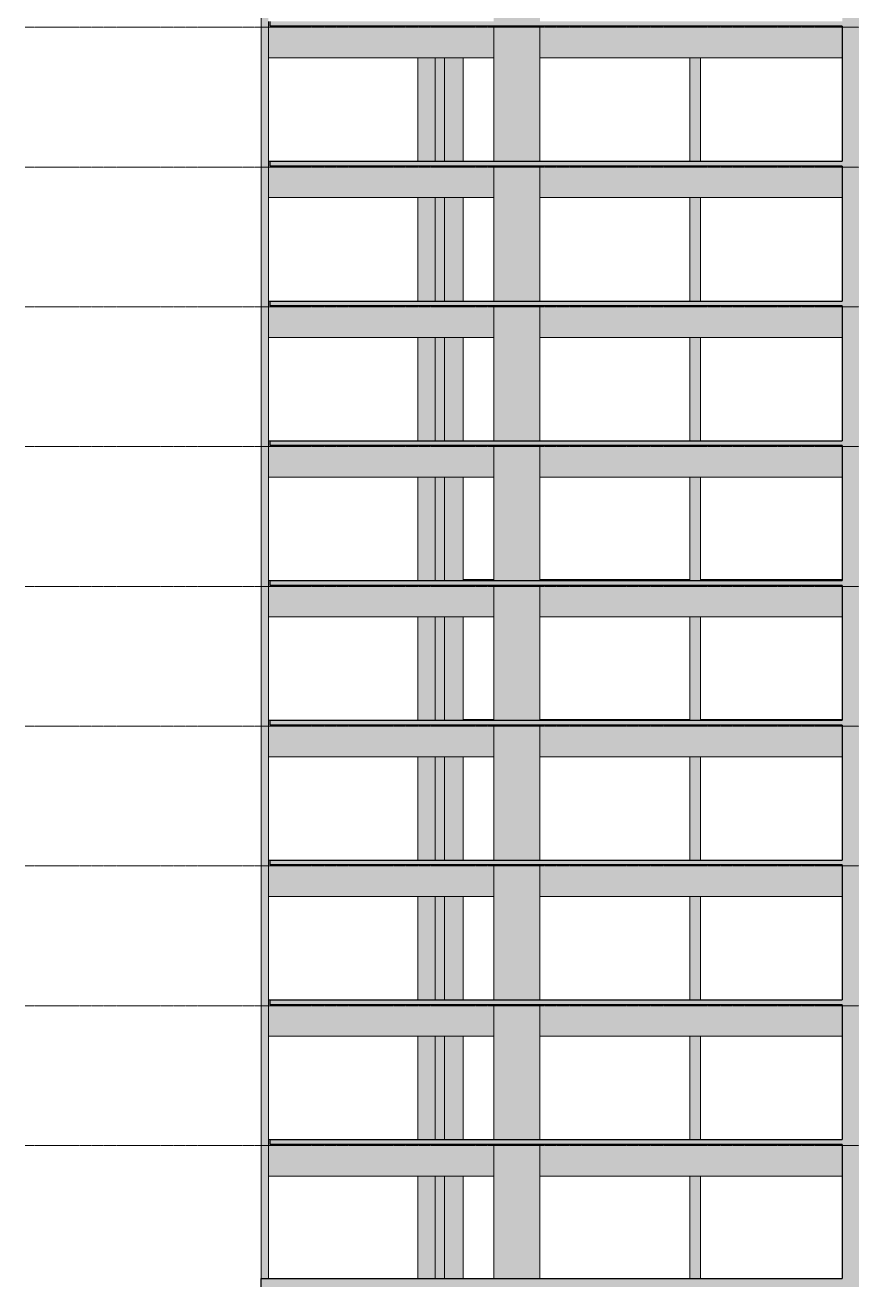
# Model space of a CAD drawing. Header units: centimetres. Extents: x -2198 to 42786, y -3196 to 88064.
# Drawn here: x 28067 to 29770, y 83103 to 85688 of the extents above; entities that cross this region are included whole.
import ezdxf

# ---------------------------------------------------------------- set-up
doc = ezdxf.new("R2010")
doc.units = ezdxf.units.CM
doc.linetypes.add('Centro', pattern=[3.175, 0.635, -0.47625, 1.5875, -0.47625])
for name, color, linetype, lineweight in [('A-FLOR', 7, 'Continuous', 25), ('A-FLOR-LEVL', 7, 'Continuous', 9), ('S-BEAM', 7, 'Continuous', 25), ('S-COLS', 7, 'Continuous', 25)]:
    doc.layers.add(name, color=color, linetype=linetype, lineweight=lineweight)

msp = doc.modelspace()

# ---------------------------------------------------------------- hatches: boundary and pattern name
at = {"layer": 'A-FLOR', "true_color": 0xc0c0c0}
for points in [[(29750.55, 85686), (29750.33, 85696), (28571.56, 85696), (28571.56, 85686), (29750.36, 85686)], [(29090.05, 85398), (29750.55, 85398), (29750.33, 85408), (28571.56, 85408), (28571.56, 85398), (29067.17, 85398)], [(29090.05, 85110), (29750.55, 85110), (29750.33, 85120), (28571.56, 85120), (28571.56, 85110), (29067.17, 85110)], [(28632.99, 84822), (29750.55, 84822), (29750.33, 84832), (28571.56, 84832), (28571.56, 84822)], [(28571.56, 84534), (29750.55, 84534), (29750.33, 84544), (28571.56, 84544)], [(28632.99, 84246), (29750.55, 84246), (29750.33, 84256), (28571.56, 84256), (28571.56, 84246)], [(28632.99, 83958), (29750.55, 83958), (29750.33, 83968), (28571.56, 83968), (28571.56, 83958)], [(28632.99, 83670), (29750.55, 83670), (29750.33, 83680), (28571.56, 83680), (28571.56, 83670)], [(29090.05, 83382), (29750.55, 83382), (29750.33, 83392), (28571.56, 83392), (28571.56, 83382), (29067.17, 83382)]]:
    msp.add_hatch(color=9, dxfattribs=at).paths.add_polyline_path(points, flags=0)
at = {"layer": 'S-BEAM', "true_color": 0xc0c0c0}
for points in [[(28963.78, 85621), (29032.3, 85621), (29032.3, 85686), (28571.56, 85686), (28571.56, 85696), (28568.06, 85696), (28568.06, 85621), (28860.39, 85621)], [(29273.96, 85621), (29750.33, 85621), (29750.33, 85686), (29127.3, 85686), (29127.3, 85621)], [(28568.06, 85333), (29032.3, 85333), (29032.3, 85398), (28571.56, 85398), (28571.56, 85408), (28568.06, 85408), (28568.06, 85356.85)], [(29750.33, 85333), (29750.33, 85398), (29127.3, 85398), (29127.3, 85333), (29687.53, 85333)], [(29032.3, 85045), (29032.3, 85110), (28571.56, 85110), (28571.56, 85120), (28568.06, 85120), (28568.06, 85045), (28963.78, 85045)], [(29273.96, 85045), (29750.33, 85045), (29750.33, 85110), (29127.3, 85110), (29127.3, 85045)], [(29032.3, 84757), (29032.3, 84822), (28571.56, 84822), (28571.56, 84832), (28568.06, 84832), (28568.06, 84757), (28963.78, 84757)], [(29687.53, 84757), (29750.33, 84757), (29750.33, 84822), (29127.3, 84822), (29127.3, 84757), (29273.96, 84757)], [(29032.3, 84469), (29032.3, 84534), (28571.56, 84534), (28571.56, 84544), (28568.06, 84544), (28568.06, 84469), (28911.57, 84469)], [(29687.53, 84469), (29750.33, 84469), (29750.33, 84534), (29127.3, 84534), (29127.3, 84469), (29273.96, 84469)], [(28568.06, 84181), (29032.3, 84181), (29032.3, 84246), (28571.56, 84246), (28571.56, 84256), (28568.06, 84256), (28568.06, 84232)], [(29687.53, 84181), (29750.33, 84181), (29750.33, 84246), (29127.3, 84246), (29127.3, 84181), (29480.74, 84181)], [(28568.06, 83893), (29032.3, 83893), (29032.3, 83958), (28571.56, 83958), (28571.56, 83968), (28568.06, 83968), (28568.06, 83944)], [(29273.96, 83893), (29750.33, 83893), (29750.33, 83958), (29127.3, 83958), (29127.3, 83893)], [(28963.78, 83605), (29032.3, 83605), (29032.3, 83670), (28571.56, 83670), (28571.56, 83680), (28568.06, 83680), (28568.06, 83605), (28912.08, 83605)], [(29273.96, 83605), (29750.33, 83605), (29750.33, 83670), (29127.3, 83670), (29127.3, 83605)], [(28963.78, 83317), (29032.3, 83317), (29032.3, 83382), (28571.56, 83382), (28571.56, 83392), (28568.06, 83392), (28568.06, 83317), (28860.39, 83317)], [(29687.53, 83317), (29750.33, 83317), (29750.33, 83382), (29127.3, 83382), (29127.3, 83317), (29273.96, 83317)], [(29273.96, 83031), (29750.56, 83031), (29750.33, 83106), (28553.06, 83106), (28553.06, 83031), (29067.17, 83031)]]:
    msp.add_hatch(color=9, dxfattribs=at).paths.add_polyline_path(points, flags=0)
h = msp.add_hatch(color=9, dxfattribs=at)
h.paths.add_polyline_path([(28969.3, 84544), (29032.3, 84544), (29032.3, 84546), (28969.3, 84546)], flags=0)
h.paths.add_polyline_path([(29127.3, 84544), (29436.55, 84544), (29436.55, 84546), (29127.3, 84546)], flags=0)
h.paths.add_polyline_path([(29750.33, 84544), (29750.33, 84546), (29458.55, 84546), (29458.55, 84544), (29687.53, 84544)], flags=0)
h = msp.add_hatch(color=9, dxfattribs=at)
h.paths.add_polyline_path([(29273.96, 84256), (29436.55, 84256), (29436.55, 84258), (29127.3, 84258), (29127.3, 84256)], flags=0)
h.paths.add_polyline_path([(29032.3, 84256), (29032.3, 84258), (28969.3, 84258), (28969.3, 84256)], flags=0)
h.paths.add_polyline_path([(29750.33, 84256), (29750.33, 84258), (29458.55, 84258), (29458.55, 84256), (29687.53, 84256)], flags=0)
at = {"layer": 'S-COLS', "true_color": 0xc0c0c0}
for points in [[(29761.07, 83024.5), (29790.05, 83024.5), (29790.05, 87709), (29750.56, 87709), (29750.55, 83024.5)], [(28562.47, 85684), (28568.06, 85684), (28568.06, 85972), (28553.06, 85972), (28553.06, 85684), (28561.47, 85684)], [(28563.09, 85396), (28568.06, 85396), (28568.06, 85684), (28553.06, 85684), (28553.06, 85396), (28562.12, 85396)], [(28911.55, 85408), (28911.55, 85621), (28875.8, 85621), (28875.8, 85408)], [(28930.55, 85408), (28930.55, 85621), (28911.55, 85621), (28911.55, 85408), (28912.57, 85408)], [(28969.3, 85408), (28969.3, 85621), (28930.55, 85621), (28930.55, 85408), (28963.78, 85408)], [(29458.55, 85408), (29458.55, 85621), (29436.55, 85621), (29436.55, 85408), (29457.05, 85408)], [(28563.62, 85108), (28568.06, 85108), (28568.06, 85396), (28553.06, 85396), (28553.06, 85108), (28563.59, 85108)], [(28911.55, 85120), (28911.55, 85333), (28875.8, 85333), (28875.8, 85120)], [(28911.55, 85120), (28930.55, 85120), (28930.55, 85333), (28911.55, 85333), (28911.55, 85180.35)], [(28969.3, 85120), (28969.3, 85333), (28930.55, 85333), (28930.55, 85120), (28963.78, 85120)], [(29457.05, 85120), (29458.55, 85120), (29458.55, 85333), (29436.55, 85333), (29436.55, 85120)], [(28566.41, 84820), (28568.06, 84820), (28568.06, 85108), (28553.06, 85108), (28553.06, 84820), (28565.12, 84820)], [(28875.8, 84832), (28911.55, 84832), (28911.55, 85045), (28875.8, 85045), (28875.8, 85003.84)], [(28911.55, 84832), (28930.55, 84832), (28930.55, 85045), (28911.55, 85045), (28911.55, 84971.08)], [(28932.62, 84832), (28969.3, 84832), (28969.3, 85045), (28930.55, 85045), (28930.55, 84832)], [(29458.55, 84832), (29458.55, 85045), (29436.55, 85045), (29436.55, 84832), (29457.05, 84832)], [(28566.57, 84532), (28568.06, 84532), (28568.06, 84820), (28553.06, 84820), (28553.06, 84532), (28565.39, 84532)], [(28911.55, 84544), (28911.55, 84757), (28875.8, 84757), (28875.8, 84544)], [(28911.55, 84544), (28930.55, 84544), (28930.55, 84757), (28911.55, 84757), (28911.55, 84562.58)], [(28930.55, 84544), (28969.3, 84544), (28969.3, 84757), (28930.55, 84757), (28930.55, 84546)], [(29436.55, 84544), (29458.55, 84544), (29458.55, 84757), (29436.55, 84757), (29436.55, 84546)], [(28566.75, 84244), (28568.06, 84244), (28568.06, 84532), (28553.06, 84532), (28553.06, 84244)], [(28911.55, 84256), (28911.55, 84469), (28875.8, 84469), (28875.8, 84256)], [(28930.55, 84256), (28930.55, 84469), (28911.55, 84469), (28911.57, 84256), (28912.57, 84256)], [(28930.55, 84256), (28969.3, 84256), (28969.3, 84469), (28930.55, 84469), (28930.55, 84258)], [(29436.55, 84256), (29458.55, 84256), (29458.55, 84469), (29436.55, 84469), (29436.55, 84258)], [(28553.06, 83956), (28568.06, 83956), (28568.06, 84244), (28553.06, 84244), (28553.06, 83956.36)], [(28875.8, 83968), (28911.55, 83968), (28911.55, 84181), (28875.8, 84181), (28875.8, 84121.33)], [(28912.57, 83968), (28930.55, 83968), (28930.55, 84181), (28911.55, 84181), (28911.55, 83968)], [(28969.3, 83968), (28969.3, 84181), (28930.55, 84181), (28930.55, 83968), (28963.78, 83968)], [(29458.55, 83968), (29458.55, 84181), (29436.55, 84181), (29436.55, 83968), (29457.05, 83968)], [(28566.53, 83668), (28568.06, 83668), (28568, 83956), (28553.06, 83956), (28553.06, 83668)], [(28911.55, 83680), (28911.55, 83893), (28875.8, 83893), (28875.8, 83680)], [(28930.55, 83680), (28930.55, 83893), (28911.55, 83893), (28911.55, 83680), (28912.57, 83680)], [(28969.3, 83680), (28969.3, 83893), (28930.55, 83893), (28930.55, 83680), (28963.78, 83680)], [(29458.55, 83680), (29458.55, 83893), (29436.55, 83893), (29436.55, 83680), (29457.05, 83680)], [(28566.42, 83380), (28568.06, 83380), (28567.99, 83668), (28553.06, 83668), (28553.06, 83380), (28566.37, 83380)], [(28911.55, 83392), (28911.55, 83605), (28875.8, 83605), (28875.8, 83392)], [(28911.55, 83392), (28930.55, 83392), (28930.55, 83605), (28911.55, 83605), (28911.55, 83415.32)], [(28932.62, 83392), (28969.3, 83392), (28969.3, 83605), (28930.55, 83605), (28930.55, 83392)], [(29458.55, 83392), (29458.55, 83605), (29436.55, 83605), (29436.55, 83392), (29457.05, 83392)], [(28566.31, 83106), (28568.06, 83106), (28567.98, 83380), (28553.06, 83380), (28553.06, 83106), (28566.25, 83106)], [(29067.17, 83106), (29127.3, 83106), (29127.3, 83380), (29032.3, 83380), (29032.3, 83106)], [(28876.32, 83106), (28911.55, 83106), (28911.55, 83317), (28875.8, 83317), (28875.8, 83106)], [(28930.55, 83106), (28930.55, 83317), (28911.55, 83317), (28911.55, 83106), (28912.74, 83106)], [(28969.3, 83106), (28969.3, 83317), (28930.55, 83317), (28930.55, 83106), (28963.78, 83106)], [(29458.55, 83106), (29458.55, 83317), (29436.55, 83317), (29436.55, 83106)]]:
    msp.add_hatch(color=9, dxfattribs=at).paths.add_polyline_path(points, flags=0)
h = msp.add_hatch(color=9, dxfattribs=at)
h.paths.add_polyline_path([(29067.17, 85684), (29127.3, 85684), (29127.3, 85686), (29032.3, 85686), (29032.3, 85684)], flags=0)
h.paths.add_polyline_path([(29067.17, 85696), (29127.3, 85696), (29127.3, 85972), (29032.3, 85972), (29032.3, 85696)], flags=0)
h = msp.add_hatch(color=9, dxfattribs=at)
h.paths.add_polyline_path([(29997.71, 85684), (30248.06, 85684), (30248.06, 85972), (29790.05, 85972), (29790.05, 85684), (29983.58, 85684)], flags=0)
h.paths.add_polyline_path([(29750.33, 85684), (29750.55, 85684), (29750.33, 85686)], flags=0)
h = msp.add_hatch(color=9, dxfattribs=at)
h.paths.add_polyline_path([(29032.3, 85396), (29127.3, 85396), (29127.3, 85398), (29032.3, 85398)], flags=0)
h.paths.add_polyline_path([(29090.05, 85408), (29127.3, 85408), (29127.3, 85684), (29032.3, 85684), (29032.3, 85408), (29067.17, 85408)], flags=0)
h = msp.add_hatch(color=9, dxfattribs=at)
h.paths.add_polyline_path([(29127.3, 85108), (29127.3, 85110), (29032.3, 85110), (29032.3, 85108), (29090.05, 85108)], flags=0)
h.paths.add_polyline_path([(29090.05, 85120), (29127.3, 85120), (29127.3, 85396), (29032.3, 85396), (29032.3, 85120), (29067.17, 85120)], flags=0)
h = msp.add_hatch(color=9, dxfattribs=at)
h.paths.add_polyline_path([(29032.3, 84820), (29127.3, 84820), (29127.3, 84822), (29032.3, 84822)], flags=0)
h.paths.add_polyline_path([(29067.17, 84832), (29127.3, 84832), (29127.3, 85108), (29032.3, 85108), (29032.3, 84832)], flags=0)
h = msp.add_hatch(color=9, dxfattribs=at)
h.paths.add_polyline_path([(29127.3, 84532), (29127.3, 84534), (29032.3, 84534), (29032.3, 84532), (29090.05, 84532)], flags=0)
h.paths.add_polyline_path([(29090.05, 84544), (29127.3, 84544), (29127.3, 84820), (29032.3, 84820), (29032.3, 84544), (29067.17, 84544)], flags=0)
h = msp.add_hatch(color=9, dxfattribs=at)
h.paths.add_polyline_path([(29962.24, 84532), (30248.06, 84532), (30248.06, 84820), (29790.05, 84820), (29790.05, 84532), (29962.21, 84532)], flags=0)
h.paths.add_polyline_path([(29750.33, 84544), (29750.55, 84544), (29750.33, 84552.76)], flags=0)
h = msp.add_hatch(color=9, dxfattribs=at)
h.paths.add_polyline_path([(29067.17, 84244), (29127.3, 84244), (29127.3, 84246), (29032.3, 84246), (29032.3, 84244)], flags=0)
h.paths.add_polyline_path([(29127.3, 84256), (29127.3, 84532), (29032.3, 84532), (29032.3, 84256), (29090.05, 84256)], flags=0)
h = msp.add_hatch(color=9, dxfattribs=at)
h.paths.add_polyline_path([(29032.3, 83956), (29127.3, 83956), (29127.3, 83958), (29032.3, 83958)], flags=0)
h.paths.add_polyline_path([(29127.3, 83968), (29127.3, 84244), (29032.3, 84244), (29032.3, 83968), (29090.05, 83968)], flags=0)
h = msp.add_hatch(color=9, dxfattribs=at)
h.paths.add_polyline_path([(29127.3, 83668), (29127.3, 83670), (29032.3, 83670), (29032.3, 83668), (29090.05, 83668)], flags=0)
h.paths.add_polyline_path([(29090.05, 83680), (29127.3, 83680), (29127.3, 83956), (29032.3, 83956), (29032.3, 83680), (29067.17, 83680)], flags=0)
h = msp.add_hatch(color=9, dxfattribs=at)
h.paths.add_polyline_path([(29067.17, 83380), (29127.3, 83380), (29127.3, 83382), (29032.3, 83382), (29032.3, 83380)], flags=0)
h.paths.add_polyline_path([(29067.17, 83392), (29127.3, 83392), (29127.3, 83668), (29032.3, 83668), (29032.3, 83392)], flags=0)
h = msp.add_hatch(color=9, dxfattribs=at)
h.paths.add_polyline_path([(29965.07, 83092), (30248.06, 83092.01), (30248.06, 83380), (29790.05, 83380), (29790.05, 83092), (29964.55, 83092)], flags=0)
h.paths.add_polyline_path([(29750.33, 83106), (29750.55, 83106), (29750.33, 83238.81)], flags=0)

# ---------------------------------------------------------------- linework, layer by layer
at = {"layer": 'A-FLOR', "color": 190, "true_color": 0x8000ff}
for p, q in [((28571.56, 85686), (28571.56, 85696)), ((29750.55, 85686), (28571.56, 85686)), ((28571.56, 85408), (29750.55, 85408)), ((28571.56, 85398), (28571.56, 85408)), ((29750.55, 85398), (28571.56, 85398)), ((28571.56, 85120), (29750.55, 85120)), ((28571.56, 85110), (28571.56, 85120)), ((29750.55, 85110), (28571.56, 85110)), ((28571.56, 84832), (29750.55, 84832)), ((28571.56, 84822), (28571.56, 84832)), ((29750.55, 84822), (28571.56, 84822)), ((28571.56, 84544), (29750.55, 84544)), ((28571.56, 84534), (28571.56, 84544)), ((29750.55, 84534), (28571.56, 84534)), ((28571.56, 84256), (29750.55, 84256)), ((28571.56, 84246), (28571.56, 84256)), ((29750.55, 84246), (28571.56, 84246)), ((28571.56, 83968), (29750.55, 83968)), ((28571.56, 83958), (28571.56, 83968)), ((29750.55, 83958), (28571.56, 83958)), ((28571.56, 83680), (29750.55, 83680)), ((28571.56, 83670), (28571.56, 83680)), ((29750.55, 83670), (28571.56, 83670)), ((28571.56, 83392), (29750.55, 83392)), ((28571.56, 83382), (28571.56, 83392)), ((29750.55, 83382), (28571.56, 83382))]:
    msp.add_line(p, q, dxfattribs=at)
at = {"layer": 'A-FLOR-LEVL', "linetype": 'Centro'}
for p, q in [((28066.61, 85684), (33615.18, 85684)), ((28066.61, 85396), (33615.18, 85396)), ((28066.61, 85108), (33615.18, 85108)), ((28066.61, 84820), (33615.18, 84820)), ((28066.61, 84532), (33615.18, 84532)), ((28066.61, 84244), (33615.18, 84244)), ((28066.61, 83956), (33615.18, 83956)), ((28066.61, 83668), (33615.18, 83668)), ((28066.61, 83380), (33615.18, 83380))]:
    msp.add_line(p, q, dxfattribs=at)
at = {"layer": 'S-BEAM', "lineweight": 9}
for p, q in [((28568.06, 85696), (28568.06, 85684)), ((28568.06, 85684), (28568.06, 85621)), ((29032.3, 85686), (29032.3, 85621)), ((29127.3, 85686), (29127.3, 85621)), ((29750.33, 85684), (29750.33, 85686)), ((29750.33, 85621), (29750.33, 85684)), ((28568.06, 85621), (29032.3, 85621)), ((29127.3, 85621), (29750.33, 85621)), ((28568.06, 85408), (28571.56, 85408)), ((28568.06, 85408), (28568.06, 85396)), ((28568.06, 85396), (28568.06, 85333)), ((29032.3, 85398), (29032.3, 85333)), ((29127.3, 85398), (29127.3, 85333)), ((29750.33, 85396), (29750.33, 85398)), ((29750.33, 85333), (29750.33, 85396)), ((28568.06, 85333), (29032.3, 85333)), ((29127.3, 85333), (29750.33, 85333)), ((28568.06, 85120), (28571.56, 85120)), ((28568.06, 85120), (28568.06, 85108)), ((28568.06, 85108), (28568.06, 85045)), ((29032.3, 85110), (29032.3, 85045)), ((29127.3, 85110), (29127.3, 85045)), ((29750.33, 85108), (29750.33, 85110)), ((29750.33, 85045), (29750.33, 85108)), ((28568.06, 85045), (29032.3, 85045)), ((29127.3, 85045), (29750.33, 85045)), ((28568.06, 84832), (28571.56, 84832)), ((28568.06, 84832), (28568.06, 84820)), ((28568.06, 84820), (28568.06, 84757)), ((29032.3, 84822), (29032.3, 84757)), ((29127.3, 84822), (29127.3, 84757)), ((29750.33, 84820), (29750.33, 84822)), ((29750.33, 84757), (29750.33, 84820)), ((28568.06, 84757), (29032.3, 84757)), ((29127.3, 84757), (29750.33, 84757)), ((28568.06, 84544), (28571.56, 84544)), ((28568.06, 84544), (28568.06, 84532)), ((28568.06, 84532), (28568.06, 84469)), ((29032.3, 84534), (29032.3, 84469)), ((29127.3, 84534), (29127.3, 84469)), ((29750.33, 84532), (29750.33, 84534)), ((29750.33, 84469), (29750.33, 84532)), ((28568.06, 84469), (29032.3, 84469)), ((29127.3, 84469), (29750.33, 84469)), ((28568.06, 84256), (28571.56, 84256)), ((28568.06, 84256), (28568.06, 84244)), ((28568.06, 84244), (28568.06, 84181)), ((29032.3, 84246), (29032.3, 84181)), ((29127.3, 84246), (29127.3, 84181)), ((29750.33, 84244), (29750.33, 84246)), ((29750.33, 84181), (29750.33, 84244)), ((28568.06, 84181), (29032.3, 84181)), ((29127.3, 84181), (29750.33, 84181)), ((28568.06, 83968), (28571.56, 83968)), ((28568.06, 83968), (28568.06, 83956)), ((28568.06, 83956), (28568.06, 83893)), ((29032.3, 83958), (29032.3, 83893)), ((29127.3, 83958), (29127.3, 83893)), ((29750.33, 83956), (29750.33, 83958)), ((29750.33, 83893), (29750.33, 83956)), ((28568.06, 83893), (29032.3, 83893)), ((29127.3, 83893), (29750.33, 83893)), ((28568.06, 83680), (28571.56, 83680)), ((28568.06, 83680), (28568.06, 83668)), ((28568.06, 83668), (28568.06, 83605)), ((29032.3, 83670), (29032.3, 83605)), ((29127.3, 83670), (29127.3, 83605)), ((29750.33, 83668), (29750.33, 83670)), ((29750.33, 83605), (29750.33, 83668)), ((28568.06, 83605), (29032.3, 83605)), ((29127.3, 83605), (29750.33, 83605)), ((28568.06, 83392), (28571.56, 83392)), ((28568.06, 83392), (28568.06, 83380)), ((28568.06, 83380), (28568.06, 83317)), ((29032.3, 83382), (29032.3, 83317)), ((29127.3, 83382), (29127.3, 83317)), ((29750.33, 83380), (29750.33, 83382)), ((29750.33, 83317), (29750.33, 83380)), ((28568.06, 83317), (29032.3, 83317)), ((29127.3, 83317), (29750.33, 83317))]:
    msp.add_line(p, q, dxfattribs=at)
at = {"layer": 'S-BEAM', "color": 190, "true_color": 0x8000ff}
for p, q in [((28969.3, 84546), (29032.3, 84546)), ((29127.3, 84546), (29436.55, 84546)), ((29458.55, 84546), (29750.33, 84546)), ((28969.3, 84258), (29032.3, 84258)), ((29127.3, 84258), (29436.55, 84258)), ((29458.55, 84258), (29750.33, 84258)), ((28553.06, 83031), (28553.06, 83106)), ((28553.06, 83106), (29750.56, 83106))]:
    msp.add_line(p, q, dxfattribs=at)
at = {"layer": 'S-COLS', "lineweight": 9}
for p, q in [((28553.06, 85972), (28553.06, 85684)), ((28553.06, 85684), (28553.06, 85396)), ((28568.06, 85684), (28553.06, 85684)), ((28568.06, 85684), (28553.06, 85684)), ((28568.06, 85696), (28568.06, 85684)), ((28568.06, 85684), (28568.06, 85621)), ((29032.3, 85686), (29032.3, 85684)), ((29032.3, 85684), (29032.3, 85408)), ((29127.3, 85684), (29032.3, 85684)), ((29127.3, 85684), (29032.3, 85684)), ((29127.3, 85684), (29127.3, 85686)), ((29127.3, 85408), (29127.3, 85684)), ((29750.33, 85686), (29750.33, 85684)), ((29750.33, 85684), (29750.33, 85621)), ((28568.06, 85621), (28568.06, 85408)), ((28875.8, 85408), (28875.8, 85621)), ((28911.55, 85621), (28911.55, 85408)), ((28930.55, 85621), (28930.55, 85408)), ((28969.3, 85621), (28969.3, 85408)), ((29436.55, 85621), (29436.55, 85408)), ((29458.55, 85621), (29458.55, 85408)), ((29750.33, 85621), (29750.33, 85408)), ((28568.06, 85408), (28568.06, 85396)), ((28553.06, 85396), (28553.06, 85108)), ((28568.06, 85396), (28553.06, 85396)), ((28568.06, 85396), (28553.06, 85396)), ((28568.06, 85396), (28568.06, 85333)), ((29032.3, 85398), (29032.3, 85396)), ((29032.3, 85396), (29032.3, 85120)), ((29127.3, 85396), (29032.3, 85396)), ((29127.3, 85396), (29032.3, 85396)), ((29127.3, 85396), (29127.3, 85398)), ((29127.3, 85120), (29127.3, 85396)), ((29750.33, 85398), (29750.33, 85396)), ((29750.33, 85396), (29750.33, 85333)), ((28568.06, 85333), (28568.06, 85120)), ((28875.8, 85120), (28875.8, 85333)), ((28911.55, 85333), (28911.55, 85120)), ((28930.55, 85333), (28930.55, 85120)), ((28969.3, 85333), (28969.3, 85120)), ((29436.55, 85333), (29436.55, 85120)), ((29458.55, 85333), (29458.55, 85120)), ((29750.33, 85333), (29750.33, 85120)), ((28568.06, 85120), (28568.06, 85108)), ((28553.06, 85108), (28553.06, 84820)), ((28568.06, 85108), (28553.06, 85108)), ((28568.06, 85108), (28553.06, 85108)), ((28568.06, 85108), (28568.06, 85045)), ((29032.3, 85110), (29032.3, 85108)), ((29032.3, 85108), (29032.3, 84832)), ((29127.3, 85108), (29032.3, 85108)), ((29127.3, 85108), (29032.3, 85108)), ((29127.3, 85108), (29127.3, 85110)), ((29127.3, 84832), (29127.3, 85108)), ((29750.33, 85110), (29750.33, 85108)), ((29750.33, 85108), (29750.33, 85045)), ((28568.06, 85045), (28568.06, 84832)), ((28875.8, 84832), (28875.8, 85045)), ((28911.55, 85045), (28911.55, 84832)), ((28930.55, 85045), (28930.55, 84832)), ((28969.3, 85045), (28969.3, 84832)), ((29436.55, 85045), (29436.55, 84832)), ((29458.55, 85045), (29458.55, 84832)), ((29750.33, 85045), (29750.33, 84832)), ((28568.06, 84832), (28568.06, 84820)), ((28553.06, 84820), (28553.06, 84532)), ((28568.06, 84820), (28553.06, 84820)), ((28568.06, 84820), (28553.06, 84820)), ((28568.06, 84820), (28568.06, 84757)), ((29032.3, 84822), (29032.3, 84820)), ((29032.3, 84820), (29032.3, 84544)), ((29127.3, 84820), (29032.3, 84820)), ((29127.3, 84820), (29032.3, 84820)), ((29127.3, 84820), (29127.3, 84822)), ((29127.3, 84544), (29127.3, 84820)), ((29750.33, 84822), (29750.33, 84820)), ((29750.33, 84820), (29750.33, 84757)), ((28568.06, 84757), (28568.06, 84544)), ((28875.8, 84544), (28875.8, 84757)), ((28911.55, 84757), (28911.55, 84544)), ((28930.55, 84757), (28930.55, 84544)), ((28969.3, 84757), (28969.3, 84544)), ((29436.55, 84757), (29436.55, 84544)), ((29458.55, 84757), (29458.55, 84544)), ((29750.33, 84757), (29750.33, 84544)), ((28553.06, 84532), (28553.06, 84244)), ((28568.06, 84532), (28553.06, 84532)), ((28568.06, 84532), (28553.06, 84532)), ((28568.06, 84544), (28568.06, 84532)), ((28568.06, 84532), (28568.06, 84469)), ((29032.3, 84534), (29032.3, 84532)), ((29032.3, 84532), (29032.3, 84256)), ((29127.3, 84532), (29032.3, 84532)), ((29127.3, 84532), (29032.3, 84532)), ((29127.3, 84532), (29127.3, 84534)), ((29127.3, 84256), (29127.3, 84532)), ((29750.33, 84534), (29750.33, 84532)), ((29750.33, 84532), (29750.33, 84469)), ((28568.06, 84469), (28568.06, 84256)), ((28875.8, 84256), (28875.8, 84469)), ((28911.55, 84469), (28911.55, 84256)), ((28930.55, 84469), (28930.55, 84256)), ((28969.3, 84469), (28969.3, 84256)), ((29436.55, 84469), (29436.55, 84256)), ((29458.55, 84469), (29458.55, 84256)), ((29750.33, 84469), (29750.33, 84256)), ((28553.06, 84244), (28553.06, 83956)), ((28568.06, 84244), (28553.06, 84244)), ((28568.06, 84244), (28553.06, 84244)), ((28568.06, 84256), (28568.06, 84244)), ((28568.06, 84244), (28568.06, 84181)), ((29032.3, 84246), (29032.3, 84244)), ((29032.3, 84244), (29032.3, 83968)), ((29127.3, 84244), (29032.3, 84244)), ((29127.3, 84244), (29032.3, 84244)), ((29127.3, 84244), (29127.3, 84246)), ((29127.3, 83968), (29127.3, 84244)), ((29750.33, 84246), (29750.33, 84244)), ((29750.33, 84244), (29750.33, 84181)), ((28568.06, 84181), (28568.06, 83968)), ((28875.8, 83968), (28875.8, 84181)), ((28911.55, 84181), (28911.55, 83968)), ((28930.55, 84181), (28930.55, 83968)), ((28969.3, 84181), (28969.3, 83968)), ((29436.55, 84181), (29436.55, 83968)), ((29458.55, 84181), (29458.55, 83968)), ((29750.33, 84181), (29750.33, 83968)), ((28553.06, 83956), (28553.06, 83668)), ((28568.06, 83956), (28553.06, 83956)), ((28568.06, 83956), (28553.06, 83956)), ((28568.06, 83968), (28568.06, 83956)), ((28568.06, 83956), (28568.06, 83893)), ((29032.3, 83958), (29032.3, 83956)), ((29032.3, 83956), (29032.3, 83680)), ((29127.3, 83956), (29032.3, 83956)), ((29127.3, 83956), (29032.3, 83956)), ((29127.3, 83956), (29127.3, 83958)), ((29127.3, 83680), (29127.3, 83956)), ((29750.33, 83958), (29750.33, 83956)), ((29750.33, 83956), (29750.33, 83893)), ((28568.06, 83893), (28568.06, 83680)), ((28875.8, 83680), (28875.8, 83893)), ((28911.55, 83893), (28911.55, 83680.07)), ((28930.55, 83893), (28930.55, 83680.07)), ((28969.3, 83893), (28969.3, 83680)), ((29436.55, 83893), (29436.55, 83680)), ((29458.55, 83893), (29458.55, 83680)), ((29750.33, 83893), (29750.33, 83680)), ((28553.06, 83668), (28553.06, 83380)), ((28568.06, 83668), (28553.06, 83668)), ((28568.06, 83668), (28553.06, 83668)), ((28568.06, 83680), (28568.06, 83668)), ((28568.06, 83668), (28568.06, 83605)), ((29032.3, 83670), (29032.3, 83668)), ((29032.3, 83668), (29032.3, 83392)), ((29127.3, 83668), (29032.3, 83668)), ((29127.3, 83668), (29032.3, 83668)), ((29127.3, 83668), (29127.3, 83670)), ((29127.3, 83392), (29127.3, 83668)), ((29750.33, 83670), (29750.33, 83668)), ((29750.33, 83668), (29750.33, 83605)), ((28568.06, 83605), (28568.06, 83392)), ((28875.8, 83392), (28875.8, 83605)), ((28911.55, 83605), (28911.55, 83392)), ((28930.55, 83605), (28930.55, 83392)), ((28969.3, 83605), (28969.3, 83392)), ((29436.55, 83605), (29436.55, 83392)), ((29458.55, 83605), (29458.55, 83392)), ((29750.33, 83605), (29750.33, 83392)), ((28568.06, 83392), (28568.06, 83380)), ((28553.06, 83380), (28553.06, 83106)), ((28568.06, 83380), (28553.06, 83380)), ((28568.06, 83380), (28553.06, 83380)), ((28568.06, 83380), (28568.06, 83317)), ((29032.3, 83382), (29032.3, 83380)), ((29032.3, 83380), (29032.3, 83106)), ((29127.3, 83380), (29032.3, 83380)), ((29127.3, 83380), (29032.3, 83380)), ((29127.3, 83380), (29127.3, 83382)), ((29127.3, 83106), (29127.3, 83380)), ((29750.33, 83382), (29750.33, 83380)), ((29750.33, 83380), (29750.33, 83317)), ((28568.06, 83317), (28568.06, 83106)), ((28875.8, 83106), (28875.8, 83317)), ((28911.55, 83317), (28911.55, 83106)), ((28930.55, 83317), (28930.55, 83106)), ((28969.3, 83317), (28969.3, 83106)), ((29436.55, 83317), (29436.55, 83106)), ((29458.55, 83317), (29458.55, 83106)), ((29750.33, 83317), (29750.33, 83106))]:
    msp.add_line(p, q, dxfattribs=at)
at = {"layer": 'S-COLS', "color": 190, "true_color": 0x8000ff}
for p, q in [((29750.55, 85686), (29750.55, 85408)), ((29750.55, 85398), (29750.55, 85120)), ((29750.55, 85110), (29750.55, 84832)), ((29750.55, 84822), (29750.55, 84544)), ((29750.55, 84534), (29750.55, 84256)), ((29750.55, 84246), (29750.55, 83968)), ((29750.55, 83958), (29750.55, 83680)), ((29750.55, 83670), (29750.55, 83392)), ((29750.55, 83382), (29750.55, 83106))]:
    msp.add_line(p, q, dxfattribs=at)

doc.saveas('drawing.dxf')
